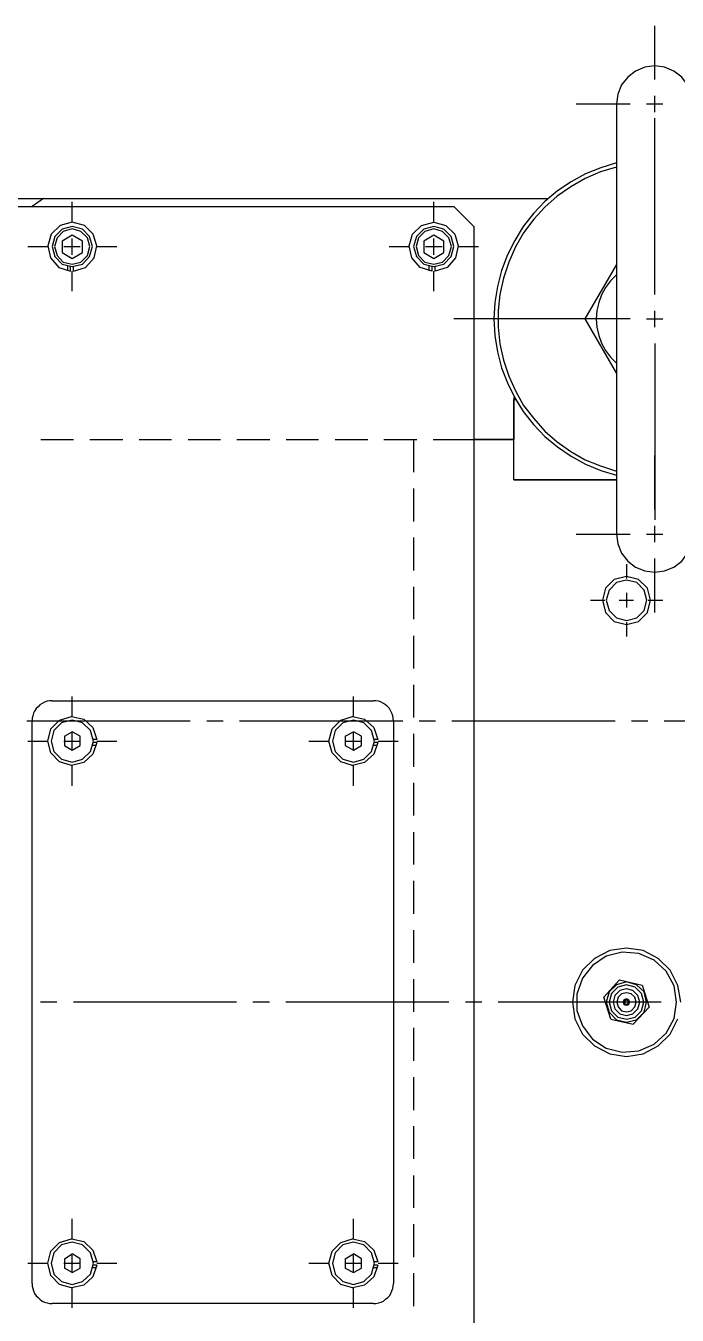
# Model space of a CAD drawing. Header units: millimetres. Extents: x -211 to 45495, y 24 to 52952.
# Drawn here: x 22507.9 to 22670.1, y 28214.1 to 28535 of the extents above; entities that cross this region are included whole.
import ezdxf

# ---------------------------------------------------------------- set-up
doc = ezdxf.new("R2010")
doc.units = ezdxf.units.MM
doc.layers.add('Layer2', color=7, linetype='Continuous')

# ---------------------------------------------------------------- blocks, each defined once
blk = doc.blocks.new('BLKF843')
at = {"layer": 'Layer2', "color": 7, "linetype": 'Continuous', "lineweight": 25}
for p, q in [((22509.45, 28222.05), (22509.45, 28221.36)), ((22509.45, 28221.36), (22509.62, 28220.76)), ((22509.62, 28220.76), (22509.79, 28220.16)), ((22509.79, 28220.16), (22510.05, 28219.55)), ((22510.05, 28219.55), (22510.48, 28218.95)), ((22510.48, 28218.95), (22510.91, 28218.52)), ((22510.91, 28218.52), (22511.34, 28218.09)), ((22511.34, 28218.09), (22511.95, 28217.66)), ((22511.95, 28217.66), (22512.55, 28217.4)), ((22512.55, 28217.4), (22513.15, 28217.23)), ((22513.15, 28217.23), (22513.76, 28217.06))]:
    blk.add_line(p, q, dxfattribs=at)
blk = doc.blocks.new('BLKF844')
at = {"layer": 'Layer2', "color": 7, "linetype": 'Continuous', "lineweight": 25}
for p, q in [((22598.75, 28219.55), (22599.01, 28220.16)), ((22599.01, 28220.16), (22599.27, 28220.76)), ((22599.27, 28220.76), (22599.35, 28221.36)), ((22594.44, 28217.06), (22595.05, 28217.06)), ((22595.05, 28217.06), (22595.74, 28217.23)), ((22595.74, 28217.23), (22596.34, 28217.4)), ((22596.34, 28217.4), (22596.94, 28217.66)), ((22596.94, 28217.66), (22597.46, 28218.09)), ((22597.46, 28218.09), (22597.98, 28218.52)), ((22597.98, 28218.52), (22598.41, 28218.95)), ((22598.41, 28218.95), (22598.75, 28219.55))]:
    blk.add_line(p, q, dxfattribs=at)
blk = doc.blocks.new('BLKF845')
at = {"layer": 'Layer2', "color": 7, "linetype": 'Continuous', "lineweight": 25}
for p, q in [((22595.74, 28366.89), (22595.05, 28366.98)), ((22596.34, 28366.64), (22595.74, 28366.89)), ((22596.94, 28366.38), (22596.34, 28366.64)), ((22597.46, 28366.03), (22596.94, 28366.38)), ((22597.98, 28365.52), (22597.46, 28366.03)), ((22598.41, 28365.09), (22597.98, 28365.52)), ((22598.75, 28364.48), (22598.41, 28365.09)), ((22599.01, 28363.97), (22598.75, 28364.48)), ((22599.27, 28363.28), (22599.01, 28363.97)), ((22599.35, 28362.68), (22599.27, 28363.28)), ((22599.44, 28361.99), (22599.35, 28362.68))]:
    blk.add_line(p, q, dxfattribs=at)
blk = doc.blocks.new('BLKF846')
at = {"layer": 'Layer2', "color": 7, "linetype": 'Continuous', "lineweight": 25}
for p, q in [((22510.05, 28364.48), (22509.79, 28363.97)), ((22510.48, 28365.09), (22510.05, 28364.48)), ((22510.91, 28365.52), (22510.48, 28365.09)), ((22511.34, 28366.03), (22510.91, 28365.52)), ((22511.95, 28366.38), (22511.34, 28366.03)), ((22512.55, 28366.64), (22511.95, 28366.38)), ((22513.15, 28366.89), (22512.55, 28366.64)), ((22513.76, 28366.98), (22513.15, 28366.89)), ((22514.44, 28366.98), (22513.76, 28366.98)), ((22509.62, 28363.28), (22509.45, 28362.68)), ((22509.79, 28363.97), (22509.62, 28363.28))]:
    blk.add_line(p, q, dxfattribs=at)
blk = doc.blocks.new('BLKF858')
at = {"layer": 'Layer2', "color": 7, "linetype": 'Continuous', "lineweight": 25}
for p, q in [((22653.26, 28304.89), (22649.47, 28302.91)), ((22657.39, 28305.5), (22653.26, 28304.89)), ((22661.61, 28304.89), (22657.39, 28305.5)), ((22665.32, 28302.91), (22661.61, 28304.89)), ((22646.46, 28299.98), (22644.56, 28296.19)), ((22649.47, 28302.91), (22646.46, 28299.98)), ((22668.33, 28299.98), (22665.32, 28302.91)), ((22670.22, 28296.19), (22668.33, 28299.98)), ((22644.56, 28296.19), (22643.96, 28292.06)), ((22670.91, 28292.06), (22670.22, 28296.19)), ((22643.96, 28292.06), (22644.56, 28287.84)), ((22644.56, 28287.84), (22646.46, 28284.05)), ((22668.33, 28284.05), (22670.22, 28287.84)), ((22646.46, 28284.05), (22649.47, 28281.12)), ((22665.32, 28281.12), (22668.33, 28284.05)), ((22649.47, 28281.12), (22653.26, 28279.14)), ((22661.61, 28279.14), (22665.32, 28281.12)), ((22653.26, 28279.14), (22657.39, 28278.54)), ((22657.39, 28278.54), (22661.61, 28279.14))]:
    blk.add_line(p, q, dxfattribs=at)
blk = doc.blocks.new('BLKF859')
at = {"layer": 'Layer2', "color": 7, "linetype": 'Continuous', "lineweight": 25}
for p, q in [((22652.4, 28303.51), (22648.95, 28301.19)), ((22656.36, 28304.46), (22652.4, 28303.51)), ((22660.49, 28304.12), (22656.36, 28304.46)), ((22664.28, 28302.48), (22660.49, 28304.12)), ((22648.95, 28301.19), (22646.46, 28298)), ((22667.3, 28299.73), (22664.28, 28302.48)), ((22646.46, 28298), (22645.08, 28294.04)), ((22669.28, 28296.11), (22667.3, 28299.73)), ((22645.08, 28294.04), (22645.08, 28289.99)), ((22669.88, 28292.06), (22669.28, 28296.11)), ((22645.08, 28289.99), (22646.46, 28286.12)), ((22667.3, 28284.31), (22669.28, 28287.93)), ((22646.46, 28286.12), (22648.95, 28282.85)), ((22664.28, 28281.56), (22667.3, 28284.31)), ((22648.95, 28282.85), (22652.4, 28280.61)), ((22660.49, 28279.92), (22664.28, 28281.56)), ((22652.4, 28280.61), (22656.36, 28279.57)), ((22656.36, 28279.57), (22660.49, 28279.92))]:
    blk.add_line(p, q, dxfattribs=at)
blk = doc.blocks.new('BLKF1051')
at = {"layer": 'Layer2', "color": 7, "linetype": 'Continuous', "lineweight": 25}
for p, q in [((22651.02, 28499.68), (22647.23, 28498.13)), ((22654.9, 28500.89), (22651.02, 28499.68)), ((22643.62, 28496.15), (22640.26, 28493.91)), ((22647.23, 28498.13), (22643.62, 28496.15)), ((22640.26, 28493.91), (22637.07, 28491.24)), ((22637.07, 28491.24), (22634.23, 28488.32)), ((22634.23, 28488.32), (22631.73, 28485.04)), ((22631.73, 28485.04), (22629.58, 28481.6)), ((22629.58, 28481.6), (22627.77, 28477.98)), ((22627.77, 28477.98), (22626.31, 28474.11)), ((22626.31, 28474.11), (22625.27, 28470.15)), ((22625.27, 28470.15), (22624.67, 28466.1)), ((22624.67, 28466.1), (22624.41, 28462.05)), ((22624.41, 28462.05), (22624.67, 28457.92)), ((22624.67, 28457.92), (22625.27, 28453.87)), ((22625.27, 28453.87), (22626.31, 28449.91)), ((22626.31, 28449.91), (22627.77, 28446.12)), ((22627.77, 28446.12), (22629.58, 28442.42)), ((22629.58, 28442.42), (22631.73, 28438.97)), ((22631.73, 28438.97), (22634.23, 28435.79)), ((22634.23, 28435.79), (22637.07, 28432.77)), ((22637.07, 28432.77), (22640.26, 28430.19)), ((22640.26, 28430.19), (22643.62, 28427.86)), ((22643.62, 28427.86), (22647.23, 28425.88)), ((22647.23, 28425.88), (22651.02, 28424.33))]:
    blk.add_line(p, q, dxfattribs=at)
blk = doc.blocks.new('BLKF1053')
at = {"layer": 'Layer2', "color": 7, "linetype": 'Continuous', "lineweight": 25}
for p, q in [((22654.9, 28499.85), (22650.94, 28498.65)), ((22647.15, 28497.01), (22643.53, 28494.95)), ((22650.94, 28498.65), (22647.15, 28497.01)), ((22640.17, 28492.62), (22637.07, 28489.87)), ((22643.53, 28494.95), (22640.17, 28492.62)), ((22637.07, 28489.87), (22634.32, 28486.85)), ((22634.32, 28486.85), (22631.82, 28483.49)), ((22631.82, 28483.49), (22629.75, 28479.96)), ((22629.75, 28479.96), (22628.12, 28476.17)), ((22628.12, 28476.17), (22626.82, 28472.21)), ((22626.82, 28472.21), (22625.88, 28468.16)), ((22625.88, 28468.16), (22625.45, 28464.12)), ((22625.45, 28464.12), (22625.45, 28459.98)), ((22625.45, 28459.98), (22625.88, 28455.85)), ((22625.88, 28455.85), (22626.82, 28451.8)), ((22626.82, 28451.8), (22628.12, 28447.84)), ((22628.12, 28447.84), (22629.75, 28444.14)), ((22629.75, 28444.14), (22631.82, 28440.52)), ((22631.82, 28440.52), (22634.32, 28437.25)), ((22634.32, 28437.25), (22637.07, 28434.15)), ((22637.07, 28434.15), (22640.17, 28431.48)), ((22640.17, 28431.48), (22643.53, 28429.07)), ((22643.53, 28429.07), (22647.15, 28427)), ((22647.15, 28427), (22650.94, 28425.45))]:
    blk.add_line(p, q, dxfattribs=at)
blk = doc.blocks.new('BLKF1056')
at = {"layer": 'Layer2', "color": 7, "linetype": 'Continuous', "lineweight": 25}
for p, q in [((22653.43, 28471.52), (22652.23, 28469.89)), ((22654.9, 28472.99), (22653.43, 28471.52)), ((22651.19, 28468.08), (22650.5, 28466.1)), ((22652.23, 28469.89), (22651.19, 28468.08)), ((22650.07, 28464.12), (22649.9, 28462.05)), ((22650.5, 28466.1), (22650.07, 28464.12)), ((22649.9, 28462.05), (22650.07, 28459.98)), ((22650.07, 28459.98), (22650.5, 28457.92)), ((22650.5, 28457.92), (22651.19, 28456.02)), ((22651.19, 28456.02), (22652.23, 28454.21)), ((22652.23, 28454.21), (22653.43, 28452.49))]:
    blk.add_line(p, q, dxfattribs=at)
blk = doc.blocks.new('BLKF1057')
at = {"layer": 'Layer2', "color": 7, "linetype": 'Continuous', "lineweight": 25}
for p, q in [((22654.9, 28408.49), (22655.24, 28406.08)), ((22655.24, 28406.08), (22656.19, 28403.75)), ((22672.64, 28403.75), (22673.58, 28406.08)), ((22656.19, 28403.75), (22657.74, 28401.77)), ((22671.17, 28401.77), (22672.64, 28403.75)), ((22657.74, 28401.77), (22659.63, 28400.31)), ((22659.63, 28400.31), (22661.96, 28399.36)), ((22666.87, 28399.36), (22669.19, 28400.31)), ((22669.19, 28400.31), (22671.17, 28401.77)), ((22661.96, 28399.36), (22664.46, 28399.02)), ((22664.46, 28399.02), (22666.87, 28399.36))]:
    blk.add_line(p, q, dxfattribs=at)
blk = doc.blocks.new('BLKF1058')
at = {"layer": 'Layer2', "color": 7, "linetype": 'Continuous', "lineweight": 25}
for p, q in [((22661.96, 28524.66), (22659.63, 28523.71)), ((22664.46, 28525), (22661.96, 28524.66)), ((22666.87, 28524.66), (22664.46, 28525)), ((22669.19, 28523.71), (22666.87, 28524.66)), ((22657.74, 28522.24), (22656.19, 28520.26)), ((22659.63, 28523.71), (22657.74, 28522.24)), ((22671.17, 28522.24), (22669.19, 28523.71)), ((22672.64, 28520.26), (22671.17, 28522.24)), ((22656.19, 28520.26), (22655.24, 28517.94)), ((22673.58, 28517.94), (22672.64, 28520.26)), ((22673.93, 28515.53), (22673.58, 28517.94))]:
    blk.add_line(p, q, dxfattribs=at)
blk = doc.blocks.new('BLKF1173')
at = {"layer": 'Layer2', "color": 7, "linetype": 'Continuous', "lineweight": 25}
for p, q in [((22516.77, 28361.56), (22514.88, 28359.66)), ((22519.44, 28362.24), (22516.77, 28361.56)), ((22522.02, 28361.56), (22519.44, 28362.24)), ((22524, 28359.66), (22522.02, 28361.56)), ((22514.88, 28359.66), (22514.19, 28356.99)), ((22524.69, 28356.99), (22524, 28359.66)), ((22514.19, 28356.99), (22514.88, 28354.41)), ((22514.88, 28354.41), (22516.77, 28352.51)), ((22516.77, 28352.51), (22519.44, 28351.74)), ((22519.44, 28351.74), (22522.02, 28352.51)), ((22522.02, 28352.51), (22524, 28354.41))]:
    blk.add_line(p, q, dxfattribs=at)
blk = doc.blocks.new('BLKF1174')
at = {"layer": 'Layer2', "color": 7, "linetype": 'Continuous', "lineweight": 25}
for p, q in [((22586.78, 28361.56), (22584.89, 28359.66)), ((22589.45, 28362.24), (22586.78, 28361.56)), ((22592.03, 28361.56), (22589.45, 28362.24)), ((22593.93, 28359.66), (22592.03, 28361.56)), ((22584.89, 28359.66), (22584.2, 28356.99)), ((22594.7, 28356.99), (22593.93, 28359.66)), ((22584.2, 28356.99), (22584.89, 28354.41)), ((22584.89, 28354.41), (22586.78, 28352.51)), ((22586.78, 28352.51), (22589.45, 28351.74)), ((22589.45, 28351.74), (22592.03, 28352.51)), ((22592.03, 28352.51), (22593.93, 28354.41))]:
    blk.add_line(p, q, dxfattribs=at)
blk = doc.blocks.new('BLKF1175')
at = {"layer": 'Layer2', "color": 7, "linetype": 'Continuous', "lineweight": 25}
for p, q in [((22514.88, 28229.63), (22514.19, 28227.05)), ((22516.77, 28231.61), (22514.88, 28229.63)), ((22519.44, 28232.3), (22516.77, 28231.61)), ((22522.02, 28231.61), (22519.44, 28232.3)), ((22524, 28229.63), (22522.02, 28231.61)), ((22524.69, 28227.05), (22524, 28229.63)), ((22514.19, 28227.05), (22514.88, 28224.38)), ((22514.88, 28224.38), (22516.77, 28222.48)), ((22522.02, 28222.48), (22524, 28224.38)), ((22516.77, 28222.48), (22519.44, 28221.79)), ((22519.44, 28221.79), (22522.02, 28222.48))]:
    blk.add_line(p, q, dxfattribs=at)
blk = doc.blocks.new('BLKF1176')
at = {"layer": 'Layer2', "color": 7, "linetype": 'Continuous', "lineweight": 25}
for p, q in [((22584.89, 28229.63), (22584.2, 28227.05)), ((22586.78, 28231.61), (22584.89, 28229.63)), ((22589.45, 28232.3), (22586.78, 28231.61)), ((22592.03, 28231.61), (22589.45, 28232.3)), ((22593.93, 28229.63), (22592.03, 28231.61)), ((22594.7, 28227.05), (22593.93, 28229.63)), ((22584.2, 28227.05), (22584.89, 28224.38)), ((22584.89, 28224.38), (22586.78, 28222.48)), ((22592.03, 28222.48), (22593.93, 28224.38)), ((22586.78, 28222.48), (22589.45, 28221.79)), ((22589.45, 28221.79), (22592.03, 28222.48))]:
    blk.add_line(p, q, dxfattribs=at)
blk = doc.blocks.new('BLKF1249')
at = {"layer": 'Layer2', "color": 7, "linetype": 'Continuous', "lineweight": 25}
for p, q in [((22656.96, 28292.23), (22656.88, 28292.06)), ((22656.88, 28292.06), (22656.96, 28291.8)), ((22657.14, 28292.49), (22656.96, 28292.23)), ((22656.96, 28291.8), (22657.14, 28291.63)), ((22657.65, 28292.49), (22657.14, 28292.49)), ((22657.14, 28291.63), (22657.39, 28291.54)), ((22657.39, 28291.54), (22657.65, 28291.63)), ((22657.82, 28292.23), (22657.65, 28292.49)), ((22657.65, 28291.63), (22657.82, 28291.8)), ((22657.91, 28292.06), (22657.82, 28292.23))]:
    blk.add_line(p, q, dxfattribs=at)
blk = doc.blocks.new('BLKF1250')
at = {"layer": 'Layer2', "color": 7, "linetype": 'Continuous', "lineweight": 25}
for p, q in [((22656.71, 28292.41), (22656.62, 28292.06)), ((22656.62, 28292.06), (22656.71, 28291.63)), ((22657.05, 28292.66), (22656.71, 28292.41)), ((22656.71, 28291.63), (22657.05, 28291.37)), ((22657.39, 28292.84), (22657.05, 28292.66)), ((22657.05, 28291.37), (22657.39, 28291.29)), ((22657.82, 28292.66), (22657.39, 28292.84)), ((22657.39, 28291.29), (22657.82, 28291.37)), ((22658.08, 28292.41), (22657.82, 28292.66)), ((22657.82, 28291.37), (22658.08, 28291.63)), ((22658.17, 28292.06), (22658.08, 28292.41))]:
    blk.add_line(p, q, dxfattribs=at)
blk = doc.blocks.new('BLKF1251')
at = {"layer": 'Layer2', "color": 7, "linetype": 'Continuous', "lineweight": 25}
for p, q in [((22656.19, 28294.13), (22655.33, 28293.27)), ((22657.39, 28294.39), (22656.19, 28294.13)), ((22658.6, 28294.13), (22657.39, 28294.39)), ((22659.46, 28293.27), (22658.6, 28294.13)), ((22655.33, 28293.27), (22654.98, 28292.06)), ((22654.98, 28292.06), (22655.33, 28290.86)), ((22655.33, 28290.86), (22656.19, 28289.91)), ((22658.6, 28289.91), (22659.46, 28290.86)), ((22659.81, 28292.06), (22659.46, 28293.27)), ((22656.19, 28289.91), (22657.39, 28289.65)), ((22657.39, 28289.65), (22658.6, 28289.91))]:
    blk.add_line(p, q, dxfattribs=at)
blk = doc.blocks.new('BLKF1252')
at = {"layer": 'Layer2', "color": 7, "linetype": 'Continuous', "lineweight": 25}
for p, q in [((22654.55, 28293.7), (22654.12, 28292.06)), ((22655.76, 28294.9), (22654.55, 28293.7)), ((22657.39, 28295.33), (22655.76, 28294.9)), ((22659.03, 28294.9), (22657.39, 28295.33)), ((22660.24, 28293.7), (22659.03, 28294.9)), ((22660.75, 28292.06), (22660.24, 28293.7)), ((22654.12, 28292.06), (22654.55, 28290.34)), ((22654.55, 28290.34), (22655.76, 28289.13)), ((22659.03, 28289.13), (22660.24, 28290.34)), ((22655.76, 28289.13), (22657.39, 28288.7)), ((22657.39, 28288.7), (22659.03, 28289.13))]:
    blk.add_line(p, q, dxfattribs=at)
blk = doc.blocks.new('BLKF1253')
at = {"layer": 'Layer2', "color": 7, "linetype": 'Continuous', "lineweight": 25}
for p, q in [((22653.69, 28294.21), (22653.09, 28292.06)), ((22655.24, 28295.76), (22653.69, 28294.21)), ((22657.39, 28296.37), (22655.24, 28295.76)), ((22659.55, 28295.76), (22657.39, 28296.37)), ((22661.18, 28294.21), (22659.55, 28295.76)), ((22661.7, 28292.06), (22661.18, 28294.21)), ((22653.09, 28292.06), (22653.69, 28289.91)), ((22653.69, 28289.91), (22655.24, 28288.27)), ((22655.24, 28288.27), (22657.39, 28287.76)), ((22657.39, 28287.76), (22659.55, 28288.27)), ((22659.55, 28288.27), (22661.18, 28289.91))]:
    blk.add_line(p, q, dxfattribs=at)
blk = doc.blocks.new('BLKF1254')
at = {"layer": 'Layer2', "color": 7, "linetype": 'Continuous', "lineweight": 25}
for p, q in [((22657.39, 28297.06), (22654.9, 28296.37)), ((22659.89, 28296.37), (22657.39, 28297.06)), ((22653.09, 28294.56), (22652.4, 28292.06)), ((22654.9, 28296.37), (22653.09, 28294.56)), ((22661.79, 28294.56), (22659.89, 28296.37)), ((22662.39, 28292.06), (22661.79, 28294.56)), ((22652.4, 28292.06), (22653.09, 28289.56)), ((22653.09, 28289.56), (22654.9, 28287.67)), ((22654.9, 28287.67), (22657.39, 28287.07)), ((22657.39, 28287.07), (22659.89, 28287.67)), ((22659.89, 28287.67), (22661.79, 28289.56))]:
    blk.add_line(p, q, dxfattribs=at)
blk = doc.blocks.new('BLKF1282')
at = {"layer": 'Layer2', "color": 7, "linetype": 'Continuous', "lineweight": 25}
for p, q in [((22517.2, 28483.84), (22515.65, 28482.2)), ((22519.44, 28484.44), (22517.2, 28483.84)), ((22521.59, 28483.84), (22519.44, 28484.44)), ((22523.23, 28482.2), (22521.59, 28483.84)), ((22515.65, 28482.2), (22515.05, 28480.05)), ((22515.05, 28480.05), (22515.65, 28477.81)), ((22523.83, 28480.05), (22523.23, 28482.2)), ((22515.65, 28477.81), (22517.2, 28476.17)), ((22521.59, 28476.17), (22523.23, 28477.81)), ((22517.2, 28476.17), (22519.44, 28475.66)), ((22519.44, 28475.66), (22521.59, 28476.17))]:
    blk.add_line(p, q, dxfattribs=at)
blk = doc.blocks.new('BLKF1283')
at = {"layer": 'Layer2', "color": 7, "linetype": 'Continuous', "lineweight": 25}
for p, q in [((22516.94, 28484.35), (22515.13, 28482.55)), ((22519.44, 28485.04), (22516.94, 28484.35)), ((22521.94, 28484.35), (22519.44, 28485.04)), ((22523.74, 28482.55), (22521.94, 28484.35)), ((22515.13, 28482.55), (22514.44, 28480.05)), ((22514.44, 28480.05), (22515.13, 28477.55)), ((22524.43, 28480.05), (22523.74, 28482.55)), ((22515.13, 28477.55), (22516.94, 28475.66)), ((22521.94, 28475.66), (22523.74, 28477.55)), ((22516.94, 28475.66), (22519.44, 28475.05)), ((22519.44, 28475.05), (22521.94, 28475.66))]:
    blk.add_line(p, q, dxfattribs=at)
blk = doc.blocks.new('BLKF1284')
at = {"layer": 'Layer2', "color": 7, "linetype": 'Continuous', "lineweight": 25}
for p, q in [((22606.93, 28484.35), (22605.12, 28482.55)), ((22609.43, 28485.04), (22606.93, 28484.35)), ((22611.93, 28484.35), (22609.43, 28485.04)), ((22613.73, 28482.55), (22611.93, 28484.35)), ((22605.12, 28482.55), (22604.43, 28480.05)), ((22604.43, 28480.05), (22605.12, 28477.55)), ((22614.42, 28480.05), (22613.73, 28482.55)), ((22605.12, 28477.55), (22606.93, 28475.66)), ((22611.93, 28475.66), (22613.73, 28477.55)), ((22606.93, 28475.66), (22609.43, 28475.05)), ((22609.43, 28475.05), (22611.93, 28475.66))]:
    blk.add_line(p, q, dxfattribs=at)
blk = doc.blocks.new('BLKF1285')
at = {"layer": 'Layer2', "color": 7, "linetype": 'Continuous', "lineweight": 25}
for p, q in [((22607.19, 28483.84), (22605.64, 28482.2)), ((22609.43, 28484.44), (22607.19, 28483.84)), ((22611.58, 28483.84), (22609.43, 28484.44)), ((22613.22, 28482.2), (22611.58, 28483.84)), ((22605.64, 28482.2), (22605.04, 28480.05)), ((22605.04, 28480.05), (22605.64, 28477.81)), ((22613.82, 28480.05), (22613.22, 28482.2)), ((22605.64, 28477.81), (22607.19, 28476.17)), ((22611.58, 28476.17), (22613.22, 28477.81)), ((22607.19, 28476.17), (22609.43, 28475.66)), ((22609.43, 28475.66), (22611.58, 28476.17))]:
    blk.add_line(p, q, dxfattribs=at)
blk = doc.blocks.new('BLKF1420')
at = {"layer": 'Layer2', "color": 7, "linetype": 'Continuous', "lineweight": 25}
for p, q in [((22519.44, 28486.16), (22516.43, 28485.3)), ((22522.45, 28485.3), (22519.44, 28486.16)), ((22514.19, 28483.15), (22513.33, 28480.22)), ((22516.43, 28485.3), (22514.19, 28483.15)), ((22524.61, 28483.15), (22522.45, 28485.3)), ((22525.55, 28480.22), (22524.61, 28483.15)), ((22513.33, 28480.22), (22514.01, 28477.21)), ((22524.86, 28477.21), (22525.55, 28480.22)), ((22514.01, 28477.21), (22516.08, 28474.88)), ((22522.71, 28474.88), (22524.86, 28477.21)), ((22519.78, 28473.93), (22522.71, 28474.88))]:
    blk.add_line(p, q, dxfattribs=at)
blk = doc.blocks.new('BLKF1421')
at = {"layer": 'Layer2', "color": 7, "linetype": 'Continuous', "lineweight": 25}
for p, q in [((22606.41, 28485.3), (22609.43, 28486.16)), ((22609.43, 28486.16), (22612.44, 28485.3)), ((22603.31, 28480.22), (22604.18, 28483.15)), ((22604.18, 28483.15), (22606.41, 28485.3)), ((22612.44, 28485.3), (22614.68, 28483.15)), ((22614.68, 28483.15), (22615.54, 28480.22)), ((22604, 28477.21), (22603.31, 28480.22)), ((22615.54, 28480.22), (22614.85, 28477.21)), ((22606.07, 28474.88), (22604, 28477.21)), ((22614.85, 28477.21), (22612.79, 28474.88)), ((22609, 28473.93), (22606.07, 28474.88))]:
    blk.add_line(p, q, dxfattribs=at)
blk = doc.blocks.new('BLKF1441')
at = {"layer": 'Layer2', "color": 7, "linetype": 'Continuous', "lineweight": 25}
for p, q in [((22514.1, 28360.01), (22516.25, 28362.24)), ((22516.25, 28362.24), (22519.27, 28363.11)), ((22519.27, 28363.11), (22522.28, 28362.42)), ((22522.28, 28362.42), (22524.52, 28360.35)), ((22513.33, 28356.99), (22514.1, 28360.01)), ((22514.1, 28354.06), (22513.33, 28356.99)), ((22525.55, 28356.65), (22524.52, 28353.72)), ((22516.25, 28351.82), (22514.1, 28354.06)), ((22519.27, 28350.96), (22516.25, 28351.82)), ((22522.28, 28351.65), (22519.27, 28350.96)), ((22524.52, 28353.72), (22522.28, 28351.65))]:
    blk.add_line(p, q, dxfattribs=at)
blk = doc.blocks.new('BLKF1442')
at = {"layer": 'Layer2', "color": 7, "linetype": 'Continuous', "lineweight": 25}
for p, q in [((22584.11, 28360.01), (22586.26, 28362.24)), ((22586.26, 28362.24), (22589.19, 28363.11)), ((22589.19, 28363.11), (22592.21, 28362.42)), ((22592.21, 28362.42), (22594.53, 28360.35)), ((22583.34, 28356.99), (22584.11, 28360.01)), ((22584.11, 28354.06), (22583.34, 28356.99)), ((22595.48, 28356.65), (22594.53, 28353.72)), ((22586.26, 28351.82), (22584.11, 28354.06)), ((22589.19, 28350.96), (22586.26, 28351.82)), ((22592.21, 28351.65), (22589.19, 28350.96)), ((22594.53, 28353.72), (22592.21, 28351.65))]:
    blk.add_line(p, q, dxfattribs=at)
blk = doc.blocks.new('BLKF1443')
at = {"layer": 'Layer2', "color": 7, "linetype": 'Continuous', "lineweight": 25}
for p, q in [((22516.25, 28232.21), (22519.27, 28233.16)), ((22519.27, 28233.16), (22522.28, 28232.47)), ((22513.33, 28227.05), (22514.1, 28230.06)), ((22514.1, 28230.06), (22516.25, 28232.21)), ((22522.28, 28232.47), (22524.52, 28230.32)), ((22514.1, 28224.03), (22513.33, 28227.05)), ((22525.55, 28226.61), (22524.52, 28223.69)), ((22516.25, 28221.79), (22514.1, 28224.03)), ((22524.52, 28223.69), (22522.28, 28221.62)), ((22519.27, 28220.93), (22516.25, 28221.79)), ((22522.28, 28221.62), (22519.27, 28220.93))]:
    blk.add_line(p, q, dxfattribs=at)
blk = doc.blocks.new('BLKF1444')
at = {"layer": 'Layer2', "color": 7, "linetype": 'Continuous', "lineweight": 25}
for p, q in [((22586.26, 28232.21), (22589.19, 28233.16)), ((22589.19, 28233.16), (22592.21, 28232.47)), ((22583.34, 28227.05), (22584.11, 28230.06)), ((22584.11, 28230.06), (22586.26, 28232.21)), ((22592.21, 28232.47), (22594.53, 28230.32)), ((22584.11, 28224.03), (22583.34, 28227.05)), ((22595.48, 28226.61), (22594.53, 28223.69)), ((22586.26, 28221.79), (22584.11, 28224.03)), ((22594.53, 28223.69), (22592.21, 28221.62)), ((22589.19, 28220.93), (22586.26, 28221.79)), ((22592.21, 28221.62), (22589.19, 28220.93))]:
    blk.add_line(p, q, dxfattribs=at)
blk = doc.blocks.new('BLKF1475')
at = {"layer": 'Layer2', "color": 7, "linetype": 'Continuous', "lineweight": 25}
for p, q in [((22654.38, 28397.21), (22652.23, 28395.05)), ((22657.39, 28397.98), (22654.38, 28397.21)), ((22660.41, 28397.21), (22657.39, 28397.98)), ((22662.65, 28395.05), (22660.41, 28397.21)), ((22652.23, 28395.05), (22651.45, 28392.04)), ((22663.42, 28392.04), (22662.65, 28395.05)), ((22651.45, 28392.04), (22652.23, 28389.03)), ((22652.23, 28389.03), (22654.38, 28386.79)), ((22654.38, 28386.79), (22657.39, 28386.01)), ((22657.39, 28386.01), (22660.41, 28386.79)), ((22660.41, 28386.79), (22662.65, 28389.03))]:
    blk.add_line(p, q, dxfattribs=at)
blk = doc.blocks.new('BLKF1476')
at = {"layer": 'Layer2', "color": 7, "linetype": 'Continuous', "lineweight": 25}
for p, q in [((22654.9, 28396.43), (22653.09, 28394.54)), ((22657.39, 28397.03), (22654.9, 28396.43)), ((22659.98, 28396.43), (22657.39, 28397.03)), ((22661.79, 28394.54), (22659.98, 28396.43)), ((22653.09, 28394.54), (22652.4, 28392.04)), ((22662.47, 28392.04), (22661.79, 28394.54)), ((22652.4, 28392.04), (22653.09, 28389.46)), ((22653.09, 28389.46), (22654.9, 28387.65)), ((22654.9, 28387.65), (22657.39, 28386.96)), ((22657.39, 28386.96), (22659.98, 28387.65)), ((22659.98, 28387.65), (22661.79, 28389.46))]:
    blk.add_line(p, q, dxfattribs=at)
blk = doc.blocks.new('BLKF800')
at = {"layer": 'Layer2', "color": 7, "linetype": 'Continuous', "lineweight": 25}
for p, q in [((22664.46, 28521.64), (22664.46, 28534.99)), ((22644.91, 28515.53), (22658.34, 28515.53)), ((22655.24, 28517.94), (22654.9, 28515.53)), ((22654.9, 28515.53), (22654.9, 28408.49)), ((22662.39, 28515.53), (22666.44, 28515.53)), ((22664.46, 28513.46), (22664.46, 28517.59)), ((22664.46, 28468.16), (22664.46, 28512)), ((22664.46, 28495.98), (22664.46, 28509.41)), ((22496.19, 28490.04), (22614.42, 28490.04)), ((22501.44, 28492.02), (22637.93, 28492.02)), ((22512.29, 28492.02), (22509.45, 28490.04)), ((22519.44, 28486.16), (22519.44, 28491.16)), ((22609.43, 28486.16), (22609.43, 28491.16)), ((22619.42, 28485.04), (22614.42, 28490.04)), ((22519.44, 28482.89), (22516.94, 28481.43)), ((22521.94, 28481.43), (22519.44, 28482.89)), ((22609.43, 28482.89), (22606.93, 28481.43)), ((22611.93, 28481.43), (22609.43, 28482.89)), ((22619.42, 28485.04), (22619.42, 28098.99)), ((22508.33, 28480.05), (22513.33, 28480.05)), ((22516.94, 28481.43), (22516.94, 28478.58)), ((22517.37, 28480.05), (22521.42, 28480.05)), ((22519.44, 28477.98), (22519.44, 28482.03)), ((22521.94, 28478.58), (22521.94, 28481.43)), ((22523.23, 28477.81), (22523.83, 28480.05)), ((22523.74, 28477.55), (22524.43, 28480.05)), ((22525.55, 28480.05), (22530.55, 28480.05)), ((22598.32, 28480.05), (22603.31, 28480.05)), ((22606.93, 28481.43), (22606.93, 28478.58)), ((22607.36, 28480.05), (22611.5, 28480.05)), ((22609.43, 28477.98), (22609.43, 28482.03)), ((22611.93, 28478.58), (22611.93, 28481.43)), ((22613.22, 28477.81), (22613.82, 28480.05)), ((22613.73, 28477.55), (22614.42, 28480.05)), ((22615.54, 28480.05), (22620.54, 28480.05)), ((22516.94, 28478.58), (22519.44, 28477.12)), ((22519.44, 28477.12), (22521.94, 28478.58)), ((22606.93, 28478.58), (22609.43, 28477.12)), ((22609.43, 28477.12), (22611.93, 28478.58)), ((22516.08, 28474.88), (22519.01, 28473.93)), ((22518.32, 28474.02), (22518.32, 28475.14)), ((22519.01, 28473.93), (22519.01, 28475.05)), ((22519.44, 28468.94), (22519.44, 28473.93)), ((22519.78, 28473.93), (22519.78, 28475.05)), ((22608.31, 28474.02), (22608.31, 28475.14)), ((22609, 28473.93), (22609, 28475.05)), ((22609.43, 28468.94), (22609.43, 28473.93)), ((22609.77, 28473.93), (22609.77, 28475.05)), ((22612.79, 28474.88), (22609.77, 28473.93)), ((22654.9, 28475.57), (22647.06, 28462.05)), ((22664.46, 28459.98), (22664.46, 28464.03)), ((22658.34, 28462.05), (22614.42, 28462.05)), ((22647.06, 28462.05), (22654.9, 28448.44)), ((22662.39, 28462.05), (22666.44, 28462.05)), ((22664.46, 28455.94), (22664.46, 28412.02)), ((22653.43, 28452.49), (22654.9, 28451.03)), ((22629.41, 28442.5), (22629.49, 28442.5)), ((22629.41, 28442.5), (22629.41, 28432)), ((22629.41, 28441.99), (22629.75, 28441.99)), ((22629.41, 28422.01), (22629.41, 28441.99)), ((22511.6, 28432), (22519.78, 28432)), ((22523.83, 28432), (22532.01, 28432)), ((22536.06, 28432), (22544.15, 28432)), ((22548.29, 28432), (22556.38, 28432)), ((22560.43, 28432), (22568.61, 28432)), ((22572.66, 28432), (22580.75, 28432)), ((22584.89, 28432), (22592.98, 28432)), ((22597.03, 28432), (22605.21, 28432)), ((22604.43, 28432), (22604.43, 28423.9)), ((22609.26, 28432), (22619.42, 28432)), ((22619.42, 28432), (22629.41, 28432)), ((22629.41, 28432), (22619.42, 28432)), ((22629.41, 28422.01), (22629.41, 28432)), ((22650.94, 28425.45), (22654.9, 28424.16)), ((22664.46, 28414.6), (22664.46, 28428.04)), ((22654.9, 28422.01), (22629.41, 28422.01)), ((22629.41, 28422.01), (22654.9, 28422.01)), ((22651.02, 28424.33), (22654.9, 28423.13)), ((22604.43, 28419.85), (22604.43, 28411.67)), ((22664.46, 28406.51), (22664.46, 28410.55)), ((22604.43, 28407.63), (22604.43, 28399.45)), ((22644.91, 28408.49), (22658.34, 28408.49)), ((22662.39, 28408.49), (22666.44, 28408.49)), ((22657.39, 28401), (22657.39, 28397.47)), ((22664.46, 28389.03), (22664.46, 28402.46)), ((22604.43, 28395.4), (22604.43, 28387.3)), ((22657.39, 28393.85), (22657.39, 28390.23)), ((22648.44, 28392.04), (22652.05, 28392.04)), ((22655.59, 28392.04), (22659.2, 28392.04)), ((22661.79, 28389.46), (22662.47, 28392.04)), ((22662.65, 28389.03), (22663.42, 28392.04)), ((22662.82, 28392.04), (22666.44, 28392.04)), ((22657.39, 28386.61), (22657.39, 28383)), ((22604.43, 28383.17), (22604.43, 28375.08)), ((22604.43, 28371.03), (22604.43, 28362.85)), ((22519.44, 28363.11), (22519.44, 28368.1)), ((22589.45, 28363.11), (22589.45, 28368.1)), ((22514.44, 28366.98), (22594.44, 28366.98)), ((22595.05, 28366.98), (22594.44, 28366.98)), ((22548.8, 28361.99), (22508.16, 28361.99)), ((22509.45, 28362.68), (22509.45, 28361.99)), ((22509.45, 28222.05), (22509.45, 28361.99)), ((22556.98, 28361.99), (22552.94, 28361.99)), ((22601.76, 28361.99), (22561.03, 28361.99)), ((22599.44, 28361.99), (22599.44, 28222.05)), ((22609.86, 28361.99), (22605.81, 28361.99)), ((22654.64, 28361.99), (22613.91, 28361.99)), ((22662.73, 28361.99), (22658.69, 28361.99)), ((22707.51, 28361.99), (22666.78, 28361.99)), ((22517.46, 28358.2), (22519.44, 28359.32)), ((22517.46, 28358.2), (22517.46, 28355.87)), ((22521.42, 28358.2), (22519.44, 28359.32)), ((22519.44, 28355.01), (22519.44, 28359.06)), ((22521.42, 28355.87), (22521.42, 28358.2)), ((22524.52, 28360.35), (22525.55, 28357.42)), ((22587.38, 28358.2), (22589.45, 28359.32)), ((22587.38, 28358.2), (22587.38, 28355.87)), ((22591.43, 28358.2), (22589.45, 28359.32)), ((22589.45, 28355.01), (22589.45, 28359.06)), ((22591.43, 28355.87), (22591.43, 28358.2)), ((22594.53, 28360.35), (22595.48, 28357.42)), ((22604.43, 28358.8), (22604.43, 28350.62)), ((22508.33, 28356.99), (22513.33, 28356.99)), ((22517.37, 28356.99), (22521.42, 28356.99)), ((22517.46, 28355.87), (22519.44, 28354.75)), ((22519.44, 28354.75), (22521.42, 28355.87)), ((22524, 28354.41), (22524.69, 28356.99)), ((22525.38, 28355.87), (22524.52, 28355.87)), ((22525.55, 28357.42), (22524.69, 28357.42)), ((22525.55, 28356.65), (22524.69, 28356.65)), ((22525.55, 28356.99), (22530.55, 28356.99)), ((22578.34, 28356.99), (22583.34, 28356.99)), ((22587.38, 28356.99), (22591.43, 28356.99)), ((22587.38, 28355.87), (22589.45, 28354.75)), ((22589.45, 28354.75), (22591.43, 28355.87)), ((22593.93, 28354.41), (22594.7, 28356.99)), ((22595.39, 28355.87), (22594.53, 28355.87)), ((22595.48, 28357.42), (22594.62, 28357.42)), ((22595.48, 28356.65), (22594.62, 28356.65)), ((22595.56, 28356.99), (22600.56, 28356.99)), ((22519.44, 28345.88), (22519.44, 28350.96)), ((22589.45, 28345.88), (22589.45, 28350.96)), ((22604.43, 28346.57), (22604.43, 28338.48)), ((22604.43, 28334.34), (22604.43, 28326.25)), ((22604.43, 28322.2), (22604.43, 28314.02)), ((22604.43, 28309.97), (22604.43, 28301.79)), ((22604.43, 28297.75), (22604.43, 28289.65)), ((22655.67, 28297.57), (22651.8, 28293.27)), ((22655.67, 28297.57), (22661.36, 28296.28)), ((22661.36, 28296.28), (22663.08, 28290.77)), ((22515.56, 28292.06), (22511.52, 28292.06)), ((22560.34, 28292.06), (22519.7, 28292.06)), ((22568.52, 28292.06), (22564.39, 28292.06)), ((22613.22, 28292.06), (22572.57, 28292.06)), ((22621.4, 28292.06), (22617.35, 28292.06)), ((22666.09, 28292.06), (22625.45, 28292.06)), ((22653.52, 28287.76), (22651.8, 28293.27)), ((22657.82, 28291.8), (22657.91, 28292.06)), ((22658.08, 28291.63), (22658.17, 28292.06)), ((22663.08, 28290.77), (22659.12, 28286.55)), ((22659.46, 28290.86), (22659.81, 28292.06)), ((22660.24, 28290.34), (22660.75, 28292.06)), ((22661.18, 28289.91), (22661.7, 28292.06)), ((22661.79, 28289.56), (22662.39, 28292.06)), ((22669.28, 28287.93), (22669.88, 28292.06)), ((22653.52, 28287.76), (22659.12, 28286.55)), ((22604.43, 28285.6), (22604.43, 28277.42)), ((22604.43, 28273.37), (22604.43, 28265.19)), ((22604.43, 28261.15), (22604.43, 28253.05)), ((22604.43, 28248.92), (22604.43, 28240.82)), ((22519.44, 28233.16), (22519.44, 28238.15)), ((22589.45, 28233.16), (22589.45, 28238.15)), ((22604.43, 28236.78), (22604.43, 28228.6)), ((22517.46, 28228.16), (22519.44, 28229.37)), ((22521.42, 28228.16), (22519.44, 28229.37)), ((22524.52, 28230.32), (22525.55, 28227.39)), ((22587.38, 28228.16), (22589.45, 28229.37)), ((22591.43, 28228.16), (22589.45, 28229.37)), ((22594.53, 28230.32), (22595.48, 28227.39)), ((22508.33, 28227.05), (22513.33, 28227.05)), ((22517.37, 28227.05), (22521.42, 28227.05)), ((22517.46, 28228.16), (22517.46, 28225.84)), ((22519.44, 28224.98), (22519.44, 28229.03)), ((22521.42, 28225.84), (22521.42, 28228.16)), ((22524, 28224.38), (22524.69, 28227.05)), ((22525.55, 28227.39), (22524.69, 28227.39)), ((22525.55, 28226.61), (22524.69, 28226.61)), ((22525.55, 28227.05), (22530.55, 28227.05)), ((22578.34, 28227.05), (22583.34, 28227.05)), ((22587.38, 28228.16), (22587.38, 28225.84)), ((22587.38, 28227.05), (22591.43, 28227.05)), ((22589.45, 28224.98), (22589.45, 28229.03)), ((22591.43, 28225.84), (22591.43, 28228.16)), ((22593.93, 28224.38), (22594.7, 28227.05)), ((22595.48, 28227.39), (22594.62, 28227.39)), ((22595.48, 28226.61), (22594.62, 28226.61)), ((22595.56, 28227.05), (22600.56, 28227.05)), ((22519.44, 28224.72), (22517.46, 28225.84)), ((22519.44, 28224.72), (22521.42, 28225.84)), ((22525.38, 28225.93), (22524.52, 28225.93)), ((22587.38, 28225.84), (22589.45, 28224.72)), ((22589.45, 28224.72), (22591.43, 28225.84)), ((22595.39, 28225.93), (22594.53, 28225.93)), ((22604.43, 28224.55), (22604.43, 28216.37)), ((22519.44, 28215.94), (22519.44, 28220.93)), ((22589.45, 28215.94), (22589.45, 28220.93)), ((22599.35, 28221.36), (22599.44, 28222.05)), ((22513.76, 28217.06), (22514.44, 28217.06)), ((22594.44, 28217.06), (22514.44, 28217.06))]:
    blk.add_line(p, q, dxfattribs=at)
for name in ['BLKF1058', 'BLKF1051', 'BLKF1053', 'BLKF1420', 'BLKF1421', 'BLKF1283', 'BLKF1282', 'BLKF1284', 'BLKF1285', 'BLKF1056', 'BLKF1057', 'BLKF1475', 'BLKF1476', 'BLKF846', 'BLKF845', 'BLKF1441', 'BLKF1173', 'BLKF1442', 'BLKF1174', 'BLKF858', 'BLKF859', 'BLKF1254', 'BLKF1253', 'BLKF1252', 'BLKF1251', 'BLKF1250', 'BLKF1249', 'BLKF1443', 'BLKF1444', 'BLKF1175', 'BLKF1176', 'BLKF843', 'BLKF844']:
    blk.add_blockref(name, (0, 0), dxfattribs=at)

msp = doc.modelspace()

# ---------------------------------------------------------------- block references
at = {"layer": 'Layer2', "color": 7, "linetype": 'Continuous', "lineweight": 25}
msp.add_blockref('BLKF800', (0, 0), dxfattribs=at)

doc.saveas('drawing.dxf')
